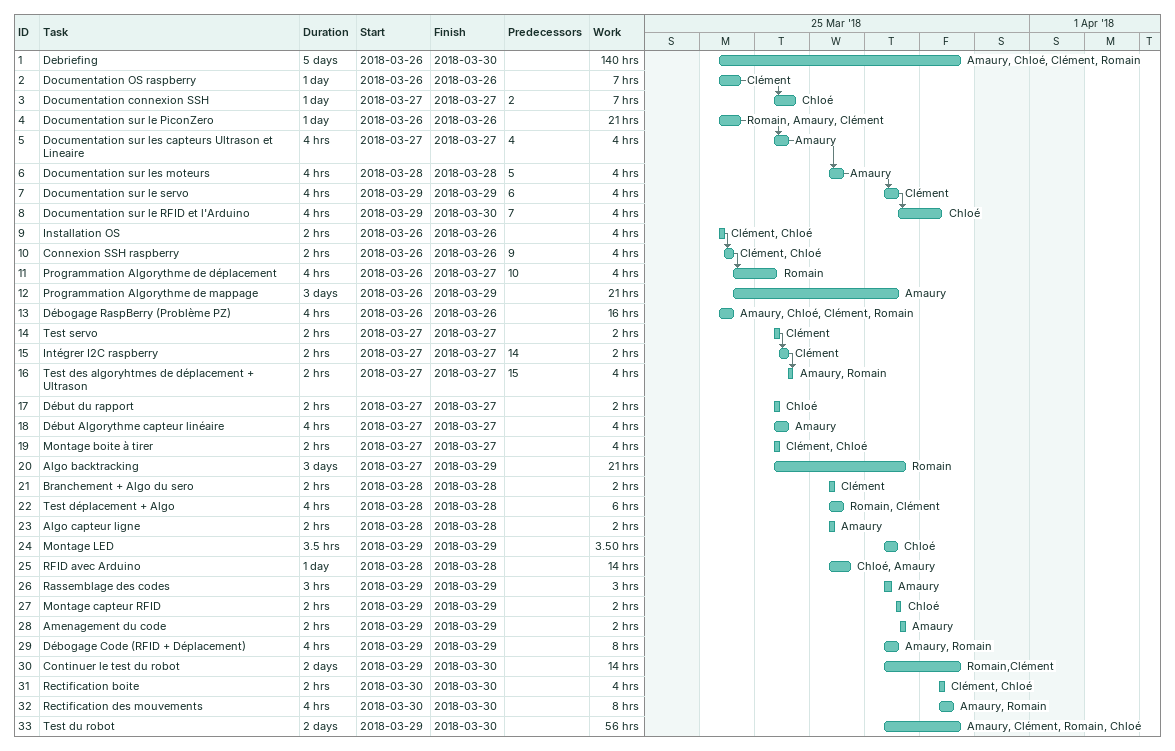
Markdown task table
| ID | Task | Duration | Start | Finish | Predecessors | Resources | Work (h) |
|---|---|---|---|---|---|---|---|
| 1 | Debriefing | 5d | 2018-03-26 | 2018-03-30 |  | Amaury, Chloé, Clément, Romain | 140 |
| 2 | Documentation OS raspberry | 1d | 2018-03-26 | 2018-03-26 |  | Clément | 7 |
| 3 | Documentation connexion SSH | 1d | 2018-03-27 | 2018-03-27 | 2 | Chloé | 7 |
| 4 | Documentation sur le PiconZero | 1d | 2018-03-26 | 2018-03-26 |  | Romain, Amaury, Clément | 21 |
| 5 | Documentation sur les capteurs Ultrason et Lineaire | 4h | 2018-03-27 | 2018-03-27 | 4 | Amaury | 4 |
| 6 | Documentation sur les moteurs | 4h | 2018-03-28 | 2018-03-28 | 5 | Amaury | 4 |
| 7 | Documentation sur le servo | 4h | 2018-03-29 | 2018-03-29 | 6 | Clément | 4 |
| 8 | Documentation sur le RFID et l'Arduino | 4h | 2018-03-29 | 2018-03-30 | 7 | Chloé | 4 |
| 9 | Installation OS | 2h | 2018-03-26 | 2018-03-26 |  | Clément, Chloé | 4 |
| 10 | Connexion SSH raspberry | 2h | 2018-03-26 | 2018-03-26 | 9 | Clément, Chloé | 4 |
| 11 | Programmation Algorythme de déplacement | 4h | 2018-03-26 | 2018-03-27 | 10 | Romain | 4 |
| 12 | Programmation Algorythme de mappage | 3d | 2018-03-26 | 2018-03-29 |  | Amaury | 21 |
| 13 | Débogage RaspBerry (Problème PZ) | 4h | 2018-03-26 | 2018-03-26 |  | Amaury, Chloé, Clément, Romain | 16 |
| 14 | Test servo | 2h | 2018-03-27 | 2018-03-27 |  | Clément | 2 |
| 15 | Intégrer I2C raspberry | 2h | 2018-03-27 | 2018-03-27 | 14 | Clément | 2 |
| 16 | Test des algoryhtmes de déplacement + Ultrason | 2h | 2018-03-27 | 2018-03-27 | 15 | Amaury, Romain | 4 |
| 17 | Début du rapport | 2h | 2018-03-27 | 2018-03-27 |  | Chloé | 2 |
| 18 | Début Algorythme capteur linéaire | 4h | 2018-03-27 | 2018-03-27 |  | Amaury | 4 |
| 19 | Montage boite à tirer | 2h | 2018-03-27 | 2018-03-27 |  | Clément, Chloé | 4 |
| 20 | Algo backtracking | 3d | 2018-03-27 | 2018-03-29 |  | Romain | 21 |
| 21 | Branchement + Algo du sero | 2h | 2018-03-28 | 2018-03-28 |  | Clément | 2 |
| 22 | Test déplacement + Algo | 4h | 2018-03-28 | 2018-03-28 |  | Romain, Clément | 6 |
| 23 | Algo capteur ligne | 2h | 2018-03-28 | 2018-03-28 |  | Amaury | 2 |
| 24 | Montage LED | 3.5h | 2018-03-29 | 2018-03-29 |  | Chloé | 3.50 |
| 25 | RFID avec Arduino | 1d | 2018-03-28 | 2018-03-28 |  | Chloé, Amaury | 14 |
| 26 | Rassemblage des codes | 3h | 2018-03-29 | 2018-03-29 |  | Amaury | 3 |
| 27 | Montage capteur RFID | 2h | 2018-03-29 | 2018-03-29 |  | Chloé | 2 |
| 28 | Amenagement du code | 2h | 2018-03-29 | 2018-03-29 |  | Amaury | 2 |
| 29 | Débogage Code (RFID + Déplacement) | 4h | 2018-03-29 | 2018-03-29 |  | Amaury, Romain | 8 |
| 30 | Continuer le test du robot | 2d | 2018-03-29 | 2018-03-30 |  | Romain,Clément | 14 |
| 31 | Rectification boite | 2h | 2018-03-30 | 2018-03-30 |  | Clément, Chloé | 4 |
| 32 | Rectification des mouvements | 4h | 2018-03-30 | 2018-03-30 |  | Amaury, Romain | 8 |
| 33 | Test du robot | 2d | 2018-03-29 | 2018-03-30 |  | Amaury, Clément, Romain, Chloé | 56 |
